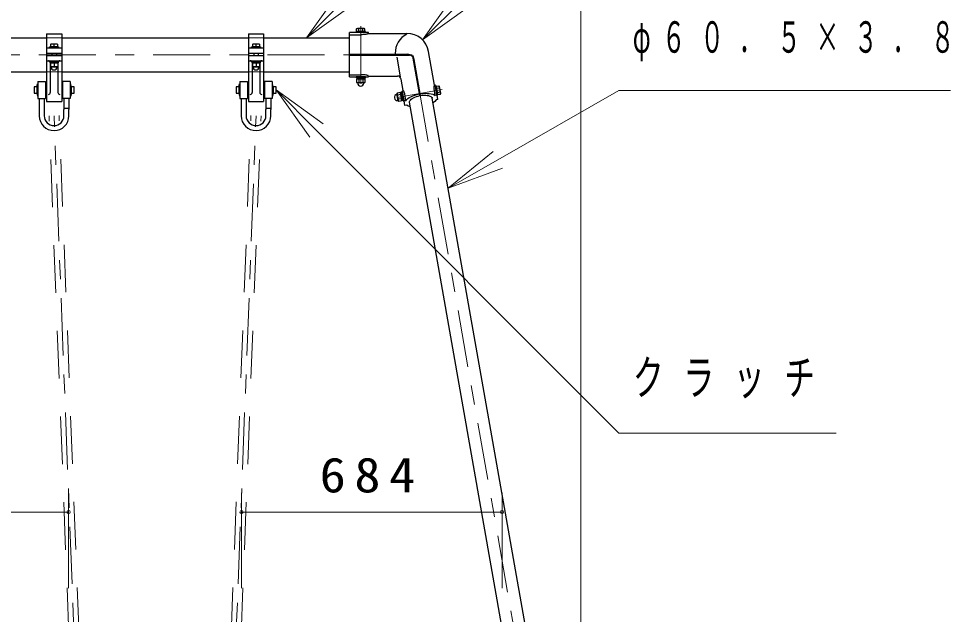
# Model space of a CAD drawing. Units: millimetres on the paper, with parts at other scales. Extents: x 197 to 617, y 140 to 437.
# Drawn here: x 277.82 to 326.73, y 233.51 to 264.77 of the extents above; entities that cross this region are included whole.
import ezdxf

# ---------------------------------------------------------------- set-up
doc = ezdxf.new("R2010")
doc.units = ezdxf.units.MM
doc.linetypes.add('USER1', pattern=[4.5, 2.5, -2])
doc.linetypes.add('USER2', pattern=[6, 3, -1, 1, -1])
doc.layers.add('線', color=2, linetype='Continuous', lineweight=25)
doc.layers.add('補助', color=2, linetype='Continuous', lineweight=13)
doc.styles.add('ＭＳ ゴシック', font='')
doc.styles.get('ＭＳ ゴシック').set_extended_font_data('MS Gothic')

# ---------------------------------------------------------------- blocks, each defined once
blk = doc.blocks.new('dimension_origin')
at = {"color": 0, "linetype": 'Continuous', "lineweight": -2}
blk.add_circle((0, 0), 1.25, dxfattribs=at)

msp = doc.modelspace()

# ---------------------------------------------------------------- linework, layer by layer
at = {"layer": '線'}
for p, q in [((295.561, 264.23), (295.601, 264.253)), ((295.561, 264.093), (295.561, 264.23)), ((295.961, 264.253), (295.601, 264.253)), ((295.671, 264.093), (295.671, 264.23)), ((295.89, 264.093), (295.89, 264.23)), ((296, 264.23), (295.961, 264.253)), ((296, 264.093), (296, 264.23)), ((279.281, 263.968), (280.081, 263.968)), ((279.281, 263.968), (279.281, 260.426)), ((280.081, 263.968), (280.081, 260.426)), ((289.881, 263.968), (290.681, 263.968)), ((289.881, 263.968), (289.881, 260.426)), ((290.681, 263.968), (290.681, 260.426)), ((295.181, 263.927), (295.781, 263.927)), ((296.021, 264.093), (295.541, 264.093)), ((295.541, 264.093), (295.541, 264.043)), ((296.021, 264.043), (295.541, 264.043)), ((296, 264.093), (295.561, 264.093)), ((296.021, 264.043), (296.021, 264.093)), ((279.281, 263.238), (280.081, 263.238)), ((279.441, 263.288), (279.921, 263.288)), ((279.441, 263.238), (279.441, 263.288)), ((279.441, 263.238), (279.921, 263.238)), ((279.501, 263.428), (279.511, 263.438)), ((279.501, 263.428), (279.501, 263.288)), ((279.861, 263.288), (279.501, 263.288)), ((279.851, 263.438), (279.511, 263.438)), ((279.681, 263.288), (279.681, 263.415)), ((279.861, 263.428), (279.851, 263.438)), ((279.861, 263.428), (279.861, 263.288)), ((279.921, 263.288), (279.921, 263.238)), ((289.881, 263.238), (290.681, 263.238)), ((290.041, 263.288), (290.521, 263.288)), ((290.041, 263.238), (290.041, 263.288)), ((290.041, 263.238), (290.521, 263.238)), ((290.101, 263.428), (290.111, 263.438)), ((290.101, 263.428), (290.101, 263.288)), ((290.461, 263.288), (290.101, 263.288)), ((290.451, 263.438), (290.111, 263.438)), ((290.281, 263.288), (290.281, 263.415)), ((290.461, 263.428), (290.451, 263.438)), ((290.461, 263.428), (290.461, 263.288)), ((290.521, 263.288), (290.521, 263.238)), ((279.281, 262.958), (280.081, 262.958)), ((279.281, 262.836), (280.081, 262.836)), ((279.561, 262.958), (279.561, 262.836)), ((279.801, 262.958), (279.801, 262.836)), ((289.881, 262.958), (290.681, 262.958)), ((289.881, 262.836), (290.681, 262.836)), ((290.161, 262.958), (290.161, 262.836)), ((290.401, 262.958), (290.401, 262.836)), ((295.181, 262.898), (298.258, 262.898)), ((295.181, 262.856), (298.334, 262.856)), ((297.874, 261.724), (297.694, 262.744)), ((298.876, 260.732), (298.531, 262.691)), ((279.281, 262.556), (280.081, 262.556)), ((279.441, 262.556), (279.921, 262.556)), ((279.441, 262.506), (279.441, 262.556)), ((279.441, 262.506), (279.921, 262.506)), ((279.466, 262.506), (279.896, 262.506)), ((279.466, 262.506), (279.466, 262.446)), ((279.466, 262.446), (279.896, 262.446)), ((279.481, 262.456), (279.481, 260.892)), ((279.491, 262.446), (279.491, 262.252)), ((279.491, 262.446), (279.871, 262.446)), ((279.491, 262.252), (279.501, 262.246)), ((279.501, 262.246), (279.861, 262.246)), ((279.521, 262.236), (279.521, 262.246)), ((279.677, 262.446), (279.661, 262.506)), ((279.681, 262.446), (279.681, 262.269)), ((279.7, 262.446), (279.684, 262.506)), ((279.841, 262.236), (279.841, 262.246)), ((279.871, 262.252), (279.861, 262.246)), ((279.871, 262.446), (279.871, 262.252)), ((279.881, 262.456), (279.881, 260.892)), ((279.896, 262.506), (279.896, 262.446)), ((279.921, 262.556), (279.921, 262.506)), ((289.881, 262.556), (290.681, 262.556)), ((290.041, 262.556), (290.521, 262.556)), ((290.041, 262.506), (290.041, 262.556)), ((290.041, 262.506), (290.521, 262.506)), ((290.066, 262.506), (290.496, 262.506)), ((290.066, 262.506), (290.066, 262.446)), ((290.066, 262.446), (290.496, 262.446)), ((290.081, 262.456), (290.081, 260.892)), ((290.091, 262.446), (290.091, 262.252)), ((290.091, 262.446), (290.471, 262.446)), ((290.091, 262.252), (290.101, 262.246)), ((290.101, 262.246), (290.461, 262.246)), ((290.121, 262.236), (290.121, 262.246)), ((290.277, 262.446), (290.261, 262.506)), ((290.281, 262.446), (290.281, 262.269)), ((290.3, 262.446), (290.284, 262.506)), ((290.441, 262.236), (290.441, 262.246)), ((290.471, 262.252), (290.461, 262.246)), ((290.471, 262.446), (290.471, 262.252)), ((290.481, 262.456), (290.481, 260.892)), ((290.496, 262.506), (290.496, 262.446)), ((290.521, 262.556), (290.521, 262.506)), ((298.916, 260.739), (298.583, 262.625)), ((295.181, 261.827), (295.781, 261.827)), ((296.021, 261.711), (295.541, 261.711)), ((295.541, 261.711), (295.541, 261.661)), ((296.021, 261.661), (296.021, 261.711)), ((278.775, 261.196), (278.631, 261.196)), ((278.631, 261.196), (278.631, 260.856)), ((278.775, 261.195), (278.806, 261.343)), ((278.775, 261.195), (278.775, 260.856)), ((278.806, 261.343), (278.831, 261.338)), ((278.831, 261.476), (279.231, 261.476)), ((278.831, 261.476), (278.831, 260.576)), ((278.831, 261.338), (278.831, 260.714)), ((279.231, 261.476), (279.231, 260.576)), ((279.281, 261.196), (279.231, 261.196)), ((280.131, 261.196), (280.08, 261.196)), ((280.531, 261.476), (280.131, 261.476)), ((280.131, 261.476), (280.131, 260.576)), ((280.531, 261.476), (280.531, 260.576)), ((280.555, 261.343), (280.531, 261.338)), ((280.531, 261.338), (280.531, 260.714)), ((280.586, 261.195), (280.555, 261.343)), ((280.731, 261.196), (280.586, 261.196)), ((280.586, 261.195), (280.586, 260.856)), ((280.731, 260.856), (280.731, 261.196)), ((289.375, 261.196), (289.231, 261.196)), ((289.231, 261.196), (289.231, 260.856)), ((289.375, 261.195), (289.406, 261.343)), ((289.375, 261.195), (289.375, 260.856)), ((289.406, 261.343), (289.431, 261.338)), ((289.431, 261.476), (289.831, 261.476)), ((289.431, 261.476), (289.431, 260.576)), ((289.431, 261.338), (289.431, 260.714)), ((289.831, 261.476), (289.831, 260.576)), ((289.881, 261.196), (289.831, 261.196)), ((290.731, 261.196), (290.68, 261.196)), ((291.131, 261.476), (290.731, 261.476)), ((290.731, 261.476), (290.731, 260.576)), ((291.131, 261.476), (291.131, 260.576)), ((291.155, 261.343), (291.131, 261.338)), ((291.131, 261.338), (291.131, 260.714)), ((291.186, 261.195), (291.155, 261.343)), ((291.331, 261.196), (291.186, 261.196)), ((291.186, 261.195), (291.186, 260.856)), ((291.331, 260.856), (291.331, 261.196)), ((296.021, 261.661), (295.541, 261.661)), ((296, 261.601), (295.561, 261.601)), ((295.561, 261.601), (295.561, 261.424)), ((295.561, 261.424), (295.601, 261.401)), ((295.996, 261.661), (295.566, 261.661)), ((295.566, 261.661), (295.566, 261.601)), ((295.996, 261.601), (295.566, 261.601)), ((295.961, 261.401), (295.601, 261.401)), ((295.621, 261.391), (295.621, 261.401)), ((295.671, 261.601), (295.671, 261.424)), ((295.777, 261.601), (295.761, 261.661)), ((295.8, 261.601), (295.784, 261.661)), ((295.89, 261.601), (295.89, 261.424)), ((295.941, 261.391), (295.941, 261.401)), ((296, 261.424), (295.961, 261.401)), ((295.996, 261.661), (295.996, 261.601)), ((296, 261.601), (296, 261.424)), ((299.746, 261.242), (299.697, 261.234)), ((299.78, 260.761), (299.697, 261.234)), ((299.829, 260.77), (299.746, 261.242)), ((299.75, 261.222), (299.885, 261.246)), ((299.826, 260.79), (299.75, 261.222)), ((299.885, 261.246), (299.914, 261.211)), ((299.977, 260.857), (299.914, 261.211)), ((278.631, 260.856), (278.775, 260.856)), ((278.775, 260.856), (278.806, 260.709)), ((278.806, 260.709), (278.831, 260.714)), ((279.231, 260.856), (279.281, 260.856)), ((280.08, 260.856), (280.131, 260.856)), ((280.555, 260.709), (280.531, 260.714)), ((280.586, 260.856), (280.555, 260.709)), ((280.586, 260.856), (280.731, 260.856)), ((289.231, 260.856), (289.375, 260.856)), ((289.375, 260.856), (289.406, 260.709)), ((289.406, 260.709), (289.431, 260.714)), ((289.831, 260.856), (289.881, 260.856)), ((290.68, 260.856), (290.731, 260.856)), ((291.155, 260.709), (291.131, 260.714)), ((291.186, 260.856), (291.155, 260.709)), ((291.186, 260.856), (291.331, 260.856)), ((297.672, 260.796), (297.682, 260.797)), ((297.694, 260.86), (297.678, 260.817)), ((297.741, 260.462), (297.678, 260.817)), ((297.869, 260.891), (297.694, 260.86)), ((297.888, 260.782), (297.713, 260.752)), ((297.928, 260.897), (297.869, 260.886)), ((297.945, 260.458), (297.869, 260.891)), ((297.944, 260.463), (297.869, 260.886)), ((297.906, 260.678), (297.962, 260.704)), ((297.973, 260.93), (297.924, 260.921)), ((298.007, 260.449), (297.924, 260.921)), ((298.003, 260.473), (297.928, 260.897)), ((298.057, 260.457), (297.973, 260.93)), ((298.15, 260.465), (298.086, 260.827)), ((299.69, 260.737), (299.627, 261.098)), ((299.769, 261.114), (299.904, 261.138)), ((299.78, 260.761), (299.829, 260.77)), ((299.807, 260.898), (299.942, 260.922)), ((299.826, 260.79), (299.961, 260.814)), ((299.961, 260.814), (299.977, 260.857)), ((278.831, 260.576), (279.231, 260.576)), ((278.901, 260.576), (278.901, 259.676)), ((279.161, 260.576), (279.161, 259.676)), ((279.281, 260.426), (280.081, 260.426)), ((280.531, 260.576), (280.131, 260.576)), ((280.201, 260.576), (280.201, 259.996)), ((280.461, 260.576), (280.461, 259.996)), ((289.431, 260.576), (289.831, 260.576)), ((289.501, 260.576), (289.501, 259.676)), ((289.761, 260.576), (289.761, 259.676)), ((289.881, 260.426), (290.681, 260.426)), ((291.131, 260.576), (290.731, 260.576)), ((290.801, 260.576), (290.801, 259.996)), ((291.061, 260.576), (291.061, 259.996)), ((297.728, 260.48), (297.738, 260.482)), ((297.77, 260.428), (297.741, 260.462)), ((297.926, 260.566), (297.751, 260.536)), ((297.945, 260.458), (297.77, 260.428)), ((297.91, 260.655), (297.966, 260.682)), ((298.003, 260.473), (297.944, 260.463)), ((298.007, 260.449), (298.057, 260.457)), ((280.201, 260.076), (280.461, 260.076)), ((280.201, 259.676), (280.201, 259.996)), ((280.461, 259.676), (280.461, 259.996)), ((290.801, 260.076), (291.061, 260.076)), ((290.801, 259.676), (290.801, 259.996)), ((291.061, 259.676), (291.061, 259.996))]:
    msp.add_line(p, q, dxfattribs=at)
at = {"layer": '線', "color": 1, "linetype": 'USER2', "lineweight": 13}
for p, q in [((295.781, 261.377), (295.781, 264.377)), ((248.881, 262.877), (298.481, 262.877)), ((308.7, 205.135), (298.525, 262.841)), ((300.059, 261.054), (297.695, 260.637)), ((281.081, 223.117), (279.681, 259.676)), ((288.881, 223.117), (290.281, 259.676))]:
    msp.add_line(p, q, dxfattribs=at)
at = {"layer": '線', "color": 7}
for p, q in [((268.081, 263.768), (279.281, 263.768)), ((280.081, 263.768), (289.881, 263.768)), ((290.681, 263.768), (295.181, 263.768)), ((295.181, 262.898), (295.181, 264.043)), ((296.181, 264.043), (295.181, 264.043)), ((296.181, 263.998), (296.181, 264.043)), ((296.181, 263.998), (298.2, 263.998)), ((295.181, 261.711), (295.181, 262.856)), ((299.647, 261.286), (299.337, 263.043)), ((268.081, 261.986), (279.281, 261.986)), ((280.081, 261.986), (289.881, 261.986)), ((290.681, 261.986), (295.181, 261.986)), ((295.181, 261.711), (296.181, 261.711)), ((296.181, 261.711), (296.181, 261.756)), ((296.181, 261.756), (297.701, 261.756)), ((298.002, 260.996), (297.897, 261.591)), ((299.686, 261.293), (299.647, 261.286)), ((299.782, 260.753), (299.686, 261.293)), ((298.002, 260.996), (297.963, 260.989)), ((298.058, 260.449), (297.963, 260.989)), ((299.782, 260.753), (299.69, 260.737)), ((299.823, 260.519), (299.782, 260.753)), ((298.15, 260.465), (298.058, 260.449)), ((298.099, 260.215), (298.058, 260.449)), ((298.191, 260.231), (298.099, 260.215)), ((308.104, 205.03), (298.345, 260.379)), ((309.296, 205.24), (299.536, 260.589)), ((299.823, 260.519), (299.732, 260.503))]:
    msp.add_line(p, q, dxfattribs=at)
at = {"layer": '線', "color": 4, "linetype": 'USER1', "lineweight": 13}
for p, q in [((279.281, 263.768), (280.081, 263.768)), ((289.881, 263.768), (290.681, 263.768)), ((279.281, 261.986), (280.081, 261.986)), ((289.881, 261.986), (290.681, 261.986)), ((280.804, 223.407), (279.416, 259.666)), ((281.334, 223.427), (279.945, 259.686)), ((288.627, 223.427), (290.016, 259.686)), ((289.157, 223.407), (290.545, 259.666))]:
    msp.add_line(p, q, dxfattribs=at)
at = {"layer": '線'}
for points in [[(296.181, 263.998), (296.178, 263.99), (296.17, 263.981), (296.156, 263.973), (296.137, 263.966), (296.113, 263.959), (296.085, 263.952), (296.052, 263.946), (296.016, 263.941), (295.976, 263.936), (295.934, 263.932), (295.889, 263.93), (295.843, 263.928), (295.812, 263.927), (295.781, 263.927)], [(296.181, 261.756), (296.176, 261.767), (296.161, 261.778), (296.137, 261.788), (296.104, 261.798), (296.063, 261.806), (296.016, 261.813), (295.962, 261.819), (295.904, 261.823), (295.843, 261.826), (295.781, 261.827)], [(298.345, 260.379), (298.345, 260.417), (298.359, 260.457), (298.387, 260.498), (298.428, 260.538), (298.48, 260.578), (298.544, 260.616), (298.617, 260.651), (298.698, 260.682), (298.785, 260.71), (298.876, 260.732)], [(298.916, 260.739), (299.01, 260.749), (299.101, 260.753), (299.188, 260.751), (299.268, 260.743), (299.341, 260.73), (299.404, 260.71), (299.456, 260.686), (299.496, 260.657), (299.523, 260.625), (299.536, 260.589)]]:
    msp.add_lwpolyline(points, dxfattribs=at)
at = {"layer": '線', "color": 7}
for points in [[(298.15, 260.465), (298.192, 260.519), (298.251, 260.572), (298.326, 260.624), (298.413, 260.673), (298.513, 260.718), (298.622, 260.758), (298.739, 260.794), (298.861, 260.822)], [(298.9, 260.829), (299.024, 260.844), (299.146, 260.851), (299.262, 260.85), (299.371, 260.842), (299.471, 260.826), (299.558, 260.802), (299.632, 260.773), (299.69, 260.737)], [(298.386, 260.147), (298.275, 260.183), (298.191, 260.231)], [(299.732, 260.503), (299.669, 260.429), (299.577, 260.358)]]:
    msp.add_lwpolyline(points, dxfattribs=at)
at = {"layer": '線'}
for centre, radius, start, end in [((295.616, 264.135), 0.11, 60, 120), ((295.781, 263.977), 0.276, 66.5735, 113.4265), ((295.945, 264.135), 0.11, 60, 120), ((298.741, 262.938), 1.155, 118.0328, 180.0251), ((279.591, 263.186), 0.246, 68.5823, 111.4176), ((279.771, 263.186), 0.246, 68.5824, 111.4176), ((290.191, 263.186), 0.246, 68.5823, 111.4176), ((290.371, 263.186), 0.246, 68.5824, 111.4176), ((298.258, 262.568), 0.33, 10, 90), ((298.334, 262.656), 0.2, 10, 90), ((279.381, 262.456), 0.1, 0, 90), ((279.586, 262.526), 0.274, 249.7445, 290.2556), ((279.681, 262.236), 0.16, 180, 0), ((279.776, 262.526), 0.274, 249.7445, 290.2556), ((279.981, 262.456), 0.1, 90, 180), ((289.981, 262.456), 0.1, 0, 90), ((290.186, 262.526), 0.274, 249.7445, 290.2556), ((290.281, 262.236), 0.16, 180, 0), ((290.376, 262.526), 0.274, 249.7445, 290.2556), ((290.581, 262.456), 0.1, 90, 180), ((295.616, 261.519), 0.11, 240, 300), ((295.781, 261.391), 0.16, 180, 0), ((295.781, 261.677), 0.276, 246.5735, 293.4265), ((295.945, 261.519), 0.11, 240, 300), ((299.983, 261.154), 0.361, 158.6101, 188.9571), ((299.801, 261.175), 0.11, 340, 40), ((279.381, 260.892), 0.1, 270, 0), ((279.981, 260.892), 0.1, 180, 270), ((289.981, 260.892), 0.1, 270, 0), ((290.581, 260.892), 0.1, 180, 270), ((297.7, 260.638), 0.16, 100, 280), ((297.797, 260.822), 0.11, 160, 220), ((297.981, 260.688), 0.276, 166.5735, 213.4265), ((297.732, 260.758), 0.361, 11.0429, 41.3899), ((299.674, 260.986), 0.276, 346.5735, 33.4265), ((299.858, 260.851), 0.11, 340, 40), ((297.854, 260.498), 0.11, 160, 220), ((279.681, 259.676), 0.78, 180, 0), ((279.681, 259.676), 0.52, 180, 0), ((290.281, 259.676), 0.78, 180, 0), ((290.281, 259.676), 0.52, 180, 0)]:
    msp.add_arc(centre, radius, start, end, dxfattribs=at)
at = {"layer": '線', "color": 7}
for centre, radius in [((298.2, 262.843), 1.155), ((297.701, 261.556), 0.2)]:
    msp.add_arc(centre, radius, 10, 90, dxfattribs=at)
at = {"layer": '補助'}
for p, q in [((307.335, 214.877), (307.335, 295.253)), ((294.698, 266.243), (292.931, 263.768)), ((300.784, 266.134), (299.016, 263.66)), ((292.931, 263.768), (295.052, 265.889)), ((299.016, 263.66), (301.138, 265.781)), ((295.406, 265.536), (292.931, 263.768)), ((301.491, 265.427), (299.016, 263.66)), ((291.331, 261.026), (293.452, 258.905)), ((293.806, 259.258), (291.331, 261.026)), ((293.098, 258.551), (291.331, 261.026)), ((302.971, 257.363), (309.335, 261.007)), ((309.335, 261.007), (310.335, 261.007)), ((310.335, 261.007), (326.73, 261.007)), ((293.452, 258.905), (309.335, 243.022)), ((302.723, 257.797), (300.368, 255.873)), ((300.368, 255.873), (302.971, 257.363)), ((303.22, 256.93), (300.368, 255.873)), ((309.335, 243.022), (310.335, 243.022)), ((310.335, 243.022), (320.735, 243.022)), ((280.442, 234.878), (280.442, 239.877)), ((289.52, 234.878), (289.52, 239.877)), ((303.194, 234.877), (303.194, 239.877)), ((266.92, 238.877), (280.442, 238.877)), ((289.52, 238.877), (303.194, 238.877))]:
    msp.add_line(p, q, dxfattribs=at)

# ---------------------------------------------------------------- block references
at = {"layer": '補助', "xscale": 0.0667, "yscale": 0.0667, "rotation": 180}
for p in [(280.442, 238.877), (303.194, 238.877)]:
    msp.add_blockref('dimension_origin', p, dxfattribs=at)
at = {"layer": '補助', "xscale": 0.0667, "yscale": 0.0667}
msp.add_blockref('dimension_origin', (289.52, 238.877), dxfattribs=at)

# ---------------------------------------------------------------- texts
at = {"layer": '補助', "style": 'ＭＳ ゴシック'}
for s, insert, char_height, attachment_point in [('\\T1.63;\\W0.55;φ６０．５×３．８', (310.06, 264.632), 1.65, 1), ('\\T1.63;\\W0.65;クラッチ', (310.06, 246.855), 1.833, 1), ('\\T1.33;\\W1.1;684', (296.357, 239.877), 1.833, 8)]:
    msp.add_mtext(s, dxfattribs=dict(at, insert=insert, char_height=char_height, attachment_point=attachment_point))

doc.saveas('drawing.dxf')
